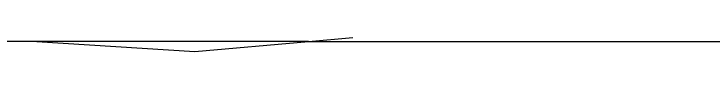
# Model space of a CAD drawing. Header units: inches. Extents: x 9636 to 21597, y -10243 to 557.
# Drawn here: x 14773.275 to 14774.926, y -8334.059 to -8334.03 of the extents above; entities that cross this region are included whole.
import ezdxf

# ---------------------------------------------------------------- set-up
doc = ezdxf.new("R2010")
doc.units = ezdxf.units.IN
doc.header["$MEASUREMENT"] = 0
doc.layers.add('Edges', color=7, linetype='Continuous')

# ---------------------------------------------------------------- blocks, each defined once
blk = doc.blocks.new('FF')
at = {"layer": 'Edges', "color": 252, "true_color": 0x939598}
for p, q in [((14773.3287, -8334.0351), (14772.6436, -8334.0351)), ((14773.9696, -8334.0351), (14773.3287, -8334.0351)), ((14773.3287, -8334.0351), (14773.7018, -8334.0593)), ((14773.7018, -8334.0593), (14773.9696, -8334.0351)), ((14773.9696, -8334.0351), (14774.0743, -8334.0257)), ((14773.9696, -8334.0351), (14776.0688, -8334.0351))]:
    blk.add_line(p, q, dxfattribs=at)

msp = doc.modelspace()

# ---------------------------------------------------------------- block references
at = {"color": 18, "true_color": 0x000000}
msp.add_blockref('FF', (0, 0), dxfattribs=at)

doc.saveas('drawing.dxf')
